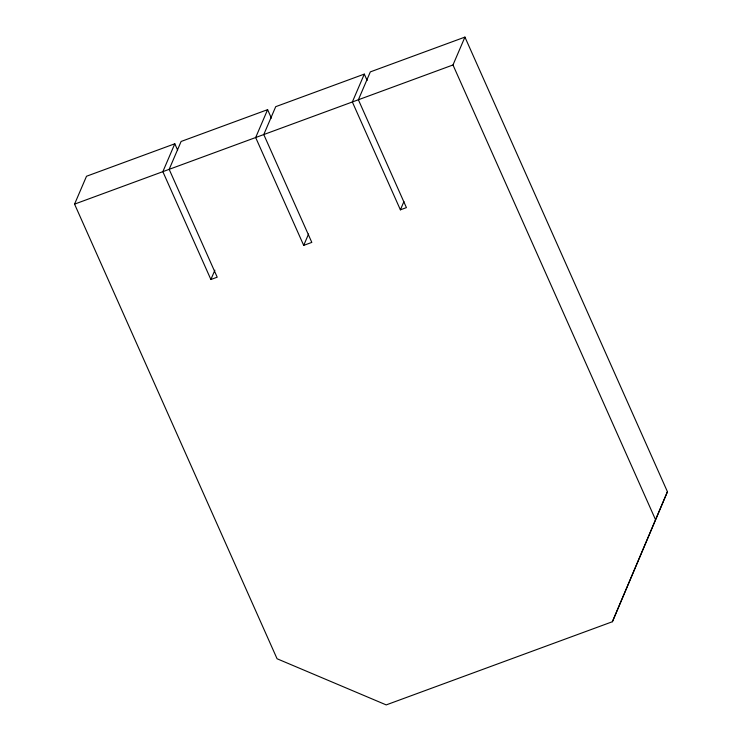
<?xml version="1.0" encoding="UTF-8"?>
<svg xmlns="http://www.w3.org/2000/svg" width="742" height="742" viewBox="0 0 742 742"><rect width="100%" height="100%" fill="white"/><g stroke="black" fill="none" stroke-linecap="round" stroke-linejoin="round"><path stroke-width="1.11" d="M177.626 150.125L174.797 143.781L86.508 176.253L74.562 204.124L277.072 658.757L386.211 704.9L612.391 621.731L667.438 491.733L464.928 37.1L370.323 71.891L358.377 99.762L406.421 207.612L400.392 209.828L352.348 101.979L364.303 74.107L367.123 80.451M667.438 491.733L612.391 621.731M174.797 143.781L162.85 171.662L210.886 279.502L217.211 277.183L169.167 169.334L181.113 141.462L267.612 109.658L271.377 118.117M267.612 109.658L255.665 137.53L303.701 245.379L311.816 242.393L263.772 134.552L275.718 106.672L364.303 74.107M210.886 279.502L214.874 270.218M303.701 245.379L308.57 234.027M74.562 204.124L452.982 64.971L464.928 37.1M400.392 209.828L403.926 201.564M452.982 64.971L655.492 519.604"/></g></svg>
